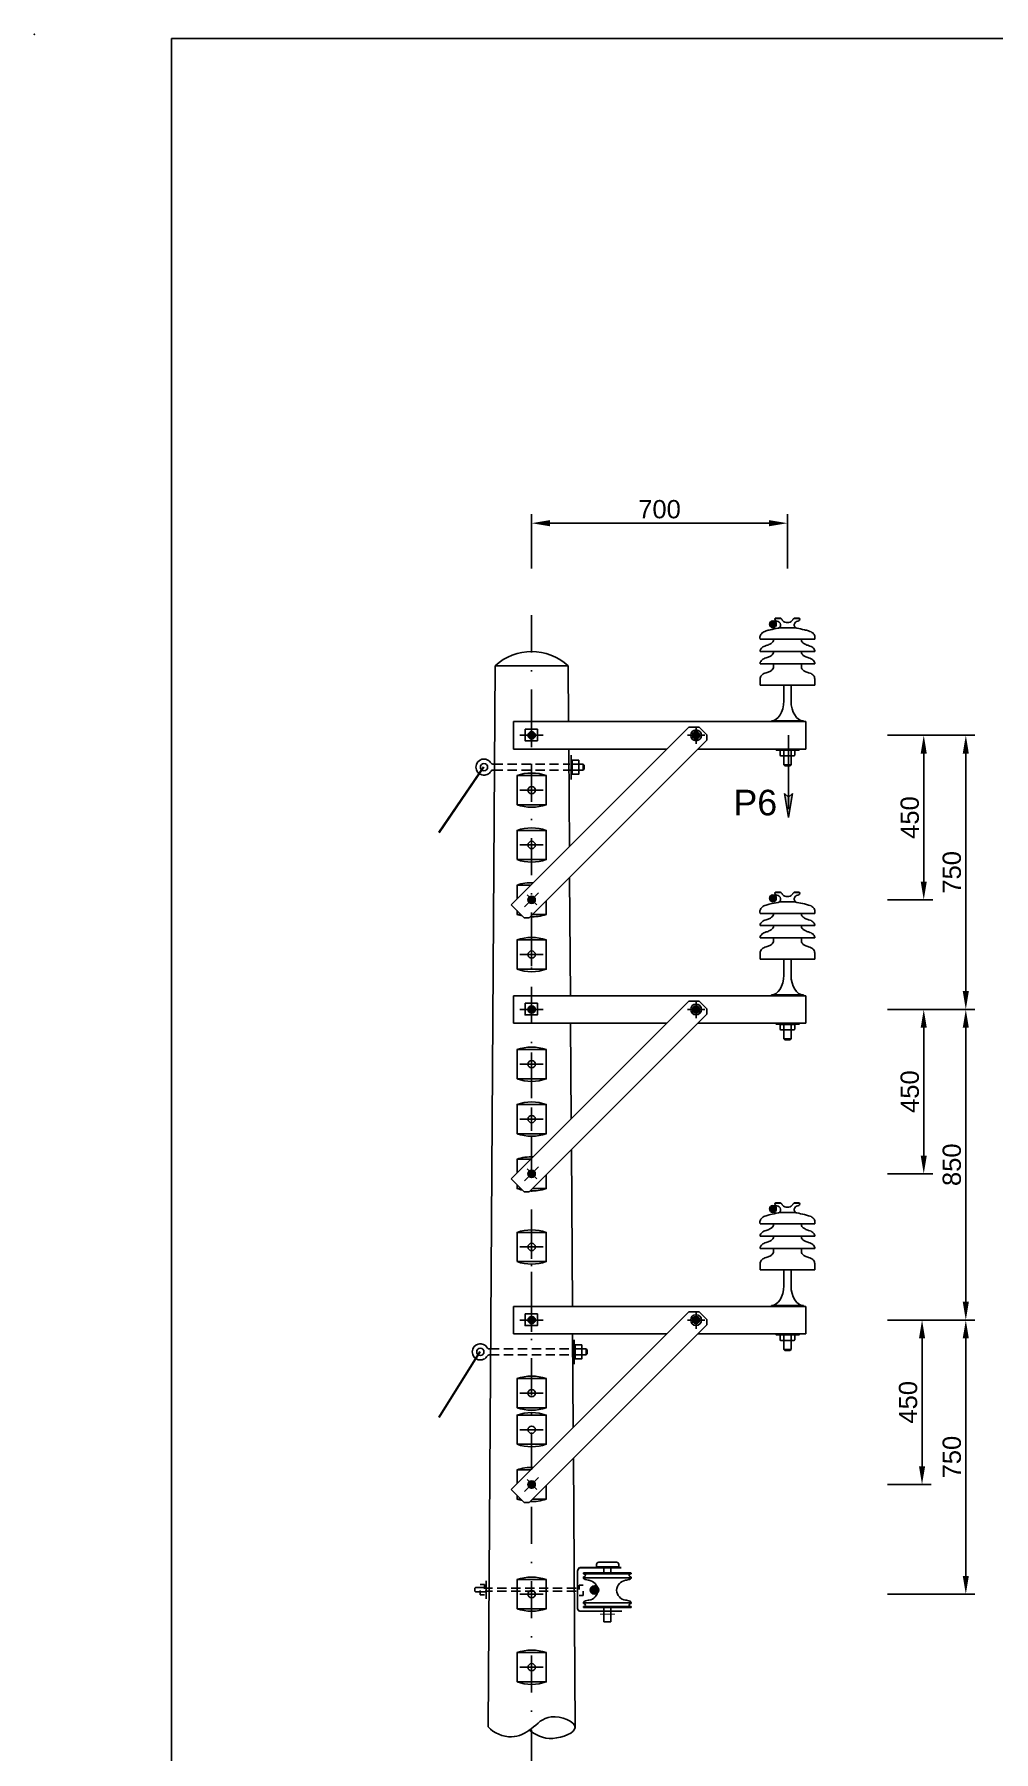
# Model space of a CAD drawing. Header units: millimetres. Extents: x 2635 to 48045, y -9970 to 7555.
# Drawn here: x 42636 to 45262, y 2758 to 7457 of the extents above; entities that cross this region are included whole.
import ezdxf

# ---------------------------------------------------------------- set-up
doc = ezdxf.new("R2010")
doc.units = ezdxf.units.MM
for name, pattern in [('ACAD_ISO03W100', [30, 12, -18]), ('DASHDOTX2', [50.8, 25.4, -12.7, 0, -12.7]), ('DASHED2', [9.525, 6.35, -3.175])]:
    doc.linetypes.add(name, pattern=pattern)
doc.styles.add('Standard1', font='VNARIAL_0.TTF')
doc.styles.add('Standard_1', font='VHELVEN_0.TTF')
doc.dimstyles.new('Da22', dxfattribs={"dimscale": 20, "dimtxt": 2.5, "dimasz": 2.5, "dimexe": 1.25, "dimexo": 0.625, "dimtad": 1, "dimtxsty": 'Standard1', "dimcen": 2.5, "dimclrd": 140, "dimclre": 140, "dimadec": 0, "dimazin": 0, "dimtfac": 1, "dimtmove": 0, "dimatfit": 3, "dimfxl": 1, "dimarcsym": 0})

# ---------------------------------------------------------------- blocks, each defined once
blk = doc.blocks.new('*D52')
at = {"color": 140, "lineweight": -2}
for p, q in [((44970.9, 4788.8), (45095.5, 4788.8)), ((45070.5, 4738.8), (45070.5, 4388.8)), ((44970.9, 4338.8), (45095.5, 4338.8))]:
    blk.add_line(p, q, dxfattribs=at)
at = {"color": 140}
for points in [[(45062.1, 4738.8), (45078.8, 4738.8), (45070.5, 4788.8)], [(45062.1, 4388.8), (45078.8, 4388.8), (45070.5, 4338.8)]]:
    blk.add_solid(points, dxfattribs=at)
at = {"layer": 'Defpoints', "color": 0}
for p in [(44958.4, 4788.8), (44958.4, 4338.8), (45070.5, 4338.8)]:
    blk.add_point(p, dxfattribs=at)
at = {"color": 0, "insert": (45032.4, 4563.8), "char_height": 50, "attachment_point": 5, "rotation": 90, "style": 'Standard1'}
blk.add_mtext('450', dxfattribs=at)
blk = doc.blocks.new('*D53')
at = {"color": 140, "lineweight": -2}
for p, q in [((44970.9, 5538.8), (45210.6, 5538.8)), ((45185.6, 5488.8), (45185.6, 4838.8)), ((44970.9, 4788.8), (45210.6, 4788.8))]:
    blk.add_line(p, q, dxfattribs=at)
at = {"color": 140}
for points in [[(45177.2, 5488.8), (45193.9, 5488.8), (45185.6, 5538.8)], [(45177.2, 4838.8), (45193.9, 4838.8), (45185.6, 4788.8)]]:
    blk.add_solid(points, dxfattribs=at)
at = {"layer": 'Defpoints', "color": 0}
for p in [(44958.4, 5538.8), (44958.4, 4788.8), (45185.6, 4788.8)]:
    blk.add_point(p, dxfattribs=at)
at = {"color": 0, "insert": (45147.5, 5163.8), "char_height": 50, "attachment_point": 5, "rotation": 90, "style": 'Standard1'}
blk.add_mtext('750', dxfattribs=at)
blk = doc.blocks.new('*D54')
at = {"color": 140, "lineweight": -2}
for p, q in [((44970.9, 5538.8), (45095.5, 5538.8)), ((45070.5, 5488.8), (45070.5, 5138.8)), ((44970.9, 5088.8), (45095.5, 5088.8))]:
    blk.add_line(p, q, dxfattribs=at)
at = {"color": 140}
for points in [[(45062.1, 5488.8), (45078.8, 5488.8), (45070.5, 5538.8)], [(45062.1, 5138.8), (45078.8, 5138.8), (45070.5, 5088.8)]]:
    blk.add_solid(points, dxfattribs=at)
at = {"layer": 'Defpoints', "color": 0}
for p in [(44958.4, 5538.8), (44958.4, 5088.8), (45070.5, 5088.8)]:
    blk.add_point(p, dxfattribs=at)
at = {"color": 0, "insert": (45032.4, 5313.8), "char_height": 50, "attachment_point": 5, "rotation": 90, "style": 'Standard1'}
blk.add_mtext('450', dxfattribs=at)
blk = doc.blocks.new('*D55')
at = {"color": 140, "lineweight": -2}
for p, q in [((44970.9, 3938.8), (45210.6, 3938.8)), ((45185.6, 3888.8), (45185.6, 3238.8)), ((44970.9, 3188.8), (45210.6, 3188.8))]:
    blk.add_line(p, q, dxfattribs=at)
at = {"color": 140}
for points in [[(45177.2, 3888.8), (45193.9, 3888.8), (45185.6, 3938.8)], [(45177.2, 3238.8), (45193.9, 3238.8), (45185.6, 3188.8)]]:
    blk.add_solid(points, dxfattribs=at)
at = {"layer": 'Defpoints', "color": 0}
for p in [(44958.4, 3938.8), (44958.4, 3188.8), (45185.6, 3188.8)]:
    blk.add_point(p, dxfattribs=at)
at = {"color": 0, "insert": (45147.5, 3563.8), "char_height": 50, "attachment_point": 5, "rotation": 90, "style": 'Standard1'}
blk.add_mtext('750', dxfattribs=at)
blk = doc.blocks.new('*D56')
at = {"color": 140, "lineweight": -2}
for p, q in [((44970.9, 3938.8), (45090.8, 3938.8)), ((45065.8, 3888.8), (45065.8, 3538.8)), ((44970.9, 3488.8), (45090.8, 3488.8))]:
    blk.add_line(p, q, dxfattribs=at)
at = {"color": 140}
for points in [[(45057.5, 3888.8), (45074.2, 3888.8), (45065.8, 3938.8)], [(45057.5, 3538.8), (45074.2, 3538.8), (45065.8, 3488.8)]]:
    blk.add_solid(points, dxfattribs=at)
at = {"layer": 'Defpoints', "color": 0}
for p in [(44958.4, 3938.8), (44958.4, 3488.8), (45065.8, 3488.8)]:
    blk.add_point(p, dxfattribs=at)
at = {"color": 0, "insert": (45027.8, 3713.8), "char_height": 50, "attachment_point": 5, "rotation": 90, "style": 'Standard1'}
blk.add_mtext('450', dxfattribs=at)
blk = doc.blocks.new('*D57')
at = {"color": 140, "lineweight": -2}
for p, q in [((44970.9, 4788.8), (45210.6, 4788.8)), ((45185.6, 4738.8), (45185.6, 3988.8)), ((44970.9, 3938.8), (45210.6, 3938.8))]:
    blk.add_line(p, q, dxfattribs=at)
at = {"color": 140}
for points in [[(45177.2, 4738.8), (45193.9, 4738.8), (45185.6, 4788.8)], [(45177.2, 3988.8), (45193.9, 3988.8), (45185.6, 3938.8)]]:
    blk.add_solid(points, dxfattribs=at)
at = {"layer": 'Defpoints', "color": 0}
for p in [(44958.4, 4788.8), (44958.4, 3938.8), (45185.6, 3938.8)]:
    blk.add_point(p, dxfattribs=at)
at = {"color": 0, "insert": (45147.5, 4363.8), "char_height": 50, "attachment_point": 5, "rotation": 90, "style": 'Standard1'}
blk.add_mtext('850', dxfattribs=at)

msp = doc.modelspace()

# ---------------------------------------------------------------- hatches: boundary and pattern name
h = msp.add_hatch(color=256)
edge = h.paths.add_edge_path()
edge.add_arc((44657.759, 5842.801), 9.272, 0, 360)
h = msp.add_hatch(color=140)
edge = h.paths.add_edge_path()
edge.add_arc((43997.351, 5538.768), 10, 0, 360)
h = msp.add_hatch(color=256)
edge = h.paths.add_edge_path()
edge.add_arc((44447.351, 5538.768), 10, 0, 360)
for color, points in [(256, [(44729.452, 5500.828), (44666.659, 5500.828), (44666.659, 5498.334), (44729.452, 5498.334)]), (256, [(44729.452, 4750.828), (44666.659, 4750.828), (44666.659, 4748.334), (44729.452, 4748.334)]), (256, [(44729.452, 3900.828), (44666.659, 3900.828), (44666.659, 3898.334), (44729.452, 3898.334)]), (140, [(44157.984, 3200.282, -1), (44180.814, 3200.282, -1)])]:
    msp.add_hatch(color=color).paths.add_polyline_path(points)
h = msp.add_hatch(color=2)
h.paths.add_polyline_path([(44689.618, 5379.788), (44700.413, 5369.699), (44711.207, 5379.788), (44700.413, 5314.246)])
edge = h.paths.add_edge_path()
edge.add_line((44700.413, 5538.768), (44700.413, 5337.103))
h = msp.add_hatch(color=140)
edge = h.paths.add_edge_path()
edge.add_arc((43997.351, 5088.768), 10, 0, 360)
h = msp.add_hatch(color=256)
edge = h.paths.add_edge_path()
edge.add_arc((44657.759, 5092.801), 9.272, 0, 360)
h = msp.add_hatch(color=140)
edge = h.paths.add_edge_path()
edge.add_arc((43997.351, 4788.768), 10, 0, 360)
h = msp.add_hatch(color=256)
edge = h.paths.add_edge_path()
edge.add_arc((44447.351, 4788.768), 10, 0, 360)
h = msp.add_hatch(color=140)
edge = h.paths.add_edge_path()
edge.add_arc((43997.351, 4338.768), 10, 0, 360)
h = msp.add_hatch(color=256)
edge = h.paths.add_edge_path()
edge.add_arc((44657.759, 4242.801), 9.272, 0, 360)
h = msp.add_hatch(color=140)
edge = h.paths.add_edge_path()
edge.add_arc((43997.351, 3938.768), 10, 0, 360)
h = msp.add_hatch(color=256)
edge = h.paths.add_edge_path()
edge.add_arc((44447.351, 3938.768), 10, 0, 360)
h = msp.add_hatch(color=140)
edge = h.paths.add_edge_path()
edge.add_arc((43997.351, 3488.768), 10, 0, 360)

# ---------------------------------------------------------------- linework, layer by layer
at = {"color": 2}
for p, q in [((43011.374, 7445.9), (47761.374, 7445.9)), ((43011.374, 445.9), (43011.374, 7445.9)), ((44700.413, 5538.768), (44700.413, 5337.103)), ((44105.367, 5484.881), (44105.367, 5418.214)), ((44113.577, 3884.881), (44113.577, 3818.214))]:
    msp.add_line(p, q, dxfattribs=at)
at = {"color": 140}
for p, q in [((43997.351, 5995.311), (43997.351, 6144.234)), ((44047.351, 6119.234), (44647.351, 6119.234)), ((44697.351, 5995.311), (44697.351, 6144.234)), ((43997.351, 5570.768), (43997.351, 5506.768)), ((43997.351, 5570.768), (43997.351, 5506.768)), ((43997.351, 5515.188), (43997.351, 5562.348)), ((44447.351, 5515.188), (44447.351, 5562.348)), ((43965.351, 5538.768), (44029.351, 5538.768)), ((43965.351, 5538.768), (44029.351, 5538.768)), ((44020.931, 5538.768), (43973.771, 5538.768)), ((44470.931, 5538.768), (44423.771, 5538.768)), ((44108.647, 5459.722), (44138.454, 5459.722)), ((44138.454, 5459.722), (44141.454, 5456.722)), ((44138.454, 5459.722), (44138.454, 5443.722)), ((44141.454, 5456.722), (44141.454, 5446.722)), ((44687.351, 5491.39), (44687.351, 5484.858)), ((44687.351, 5458.364), (44690.351, 5455.364)), ((44687.351, 5458.364), (44707.351, 5458.364)), ((44689.351, 5482.858), (44705.351, 5482.858)), ((44707.351, 5458.364), (44704.351, 5455.364)), ((44707.351, 5491.39), (44707.351, 5484.858)), ((43997.351, 5420.768), (43997.351, 5356.768)), ((44108.647, 5443.722), (44138.454, 5443.722)), ((44138.454, 5443.722), (44141.454, 5446.722)), ((43965.351, 5388.768), (44029.351, 5388.768)), ((43965.351, 5238.768), (44029.351, 5238.768)), ((44016.558, 5107.971), (43978.145, 5069.565)), ((43984.722, 5102.482), (44012.024, 5075.175)), ((43965.351, 4938.768), (44029.351, 4938.768)), ((43997.351, 4970.768), (43997.351, 4906.768)), ((43997.351, 4820.768), (43997.351, 4756.768)), ((43997.351, 4820.768), (43997.351, 4756.768)), ((43997.351, 4765.188), (43997.351, 4812.348)), ((44447.351, 4765.188), (44447.351, 4812.348)), ((43965.351, 4788.768), (44029.351, 4788.768)), ((43965.351, 4788.768), (44029.351, 4788.768)), ((44020.931, 4788.768), (43973.771, 4788.768)), ((44470.931, 4788.768), (44423.771, 4788.768)), ((44687.351, 4741.39), (44687.351, 4734.858)), ((44687.351, 4708.364), (44690.351, 4705.364)), ((44687.351, 4708.364), (44707.351, 4708.364)), ((44689.351, 4732.858), (44705.351, 4732.858)), ((44707.351, 4708.364), (44704.351, 4705.364)), ((44707.351, 4741.39), (44707.351, 4734.858)), ((43997.351, 4670.768), (43997.351, 4606.768)), ((43965.351, 4638.768), (44029.351, 4638.768)), ((43997.351, 4520.768), (43997.351, 4456.768)), ((43965.351, 4488.768), (44029.351, 4488.768)), ((44016.558, 4357.971), (43978.145, 4319.565)), ((43984.722, 4352.482), (44012.024, 4325.175)), ((43965.351, 4138.768), (44029.351, 4138.768)), ((43997.351, 4170.768), (43997.351, 4106.768)), ((43997.351, 3970.768), (43997.351, 3906.768)), ((43997.351, 3915.188), (43997.351, 3962.348)), ((44447.351, 3915.188), (44447.351, 3962.348)), ((43965.351, 3938.768), (44029.351, 3938.768)), ((44020.931, 3938.768), (43973.771, 3938.768)), ((44470.931, 3938.768), (44423.771, 3938.768)), ((44116.858, 3859.722), (44146.665, 3859.722)), ((44146.665, 3859.722), (44146.665, 3843.722)), ((44146.665, 3859.722), (44149.665, 3856.722)), ((44149.665, 3856.722), (44149.665, 3846.722)), ((44687.351, 3891.39), (44687.351, 3884.858)), ((44687.351, 3858.364), (44707.351, 3858.364)), ((44687.351, 3858.364), (44690.351, 3855.364)), ((44689.351, 3882.858), (44705.351, 3882.858)), ((44707.351, 3858.364), (44704.351, 3855.364)), ((44707.351, 3891.39), (44707.351, 3884.858)), ((44116.858, 3843.722), (44146.665, 3843.722)), ((44146.665, 3843.722), (44149.665, 3846.722)), ((43965.351, 3738.768), (44029.351, 3738.768)), ((43965.351, 3638.768), (44029.351, 3638.768)), ((44016.558, 3507.971), (43978.145, 3469.565)), ((43984.722, 3502.482), (44012.024, 3475.175)), ((44140.422, 3246.782), (44201.738, 3246.782)), ((44140.827, 3244.048), (44204.327, 3244.048)), ((44268.231, 3246.782), (44201.738, 3246.782)), ((44267.826, 3244.048), (44204.327, 3244.048)), ((43844.215, 3206.911), (43842.215, 3204.911)), ((43842.215, 3197.109), (43842.215, 3204.911)), ((43844.215, 3195.109), (43842.215, 3197.109)), ((43844.215, 3206.911), (43870.186, 3206.911)), ((43997.351, 3220.768), (43997.351, 3156.768)), ((44138.987, 3233.89), (44193.32, 3233.89)), ((44269.666, 3233.89), (44193.32, 3233.89)), ((43844.215, 3195.109), (43870.807, 3195.109)), ((43965.351, 3188.768), (44029.351, 3188.768)), ((44138.987, 3165.206), (44193.32, 3165.206)), ((44140.422, 3152.315), (44201.738, 3152.315)), ((44140.827, 3155.049), (44204.327, 3155.049)), ((44269.666, 3165.206), (44193.32, 3165.206)), ((44194.904, 3152.315), (44194.904, 3112.888)), ((44268.231, 3152.315), (44201.738, 3152.315)), ((44267.826, 3155.049), (44204.327, 3155.049)), ((44213.75, 3152.315), (44213.75, 3112.888)), ((44194.904, 3112.888), (44213.75, 3112.888)), ((43997.351, 3020.768), (43997.351, 2956.768)), ((43965.351, 2988.768), (44029.351, 2988.768))]:
    msp.add_line(p, q, dxfattribs=at)
at = {"color": 140, "linetype": 'DASHDOTX2', "ltscale": 4}
msp.add_line((43997.351, 5867.322), (43997.351, 2605.166), dxfattribs=at)
for p, q in [((44663.92, 5858.816), (44679.565, 5858.816)), ((44715.137, 5858.816), (44730.782, 5858.816)), ((43897.351, 5728.768), (43878.174, 2825.764)), ((43897.351, 5728.768), (44097.351, 5728.768)), ((44097.351, 5728.768), (44098.359, 5576.268)), ((43941.322, 5075.172), (44427.483, 5561.242)), ((43947.351, 5576.268), (44747.351, 5576.268)), ((44427.483, 5561.242), (44455.768, 5561.239)), ((44455.768, 5561.239), (44476.979, 5540.024)), ((44653.475, 5578.515), (44653.475, 5576.268)), ((44741.228, 5578.515), (44741.228, 5576.268)), ((43947.351, 5501.268), (44367.498, 5501.268)), ((44476.978, 5525.882), (43990.817, 5039.812)), ((44098.854, 5501.268), (44100.617, 5234.437)), ((44452.359, 5501.268), (44747.351, 5501.268)), ((44476.979, 5540.024), (44476.978, 5525.882)), ((43865.307, 5452.849), (43742.976, 5273.502)), ((43866.959, 5451.722), (43744.431, 5272.085)), ((44101.174, 5150.149), (44103.313, 4826.268)), ((43976.675, 5039.814), (43941.322, 5075.172)), ((44663.92, 5108.816), (44679.565, 5108.816)), ((44715.137, 5108.816), (44730.782, 5108.816)), ((43990.817, 5039.812), (43976.675, 5039.814)), ((43941.322, 4325.172), (44427.483, 4811.242)), ((43947.351, 4826.268), (44747.351, 4826.268)), ((44427.483, 4811.242), (44455.768, 4811.239)), ((44455.768, 4811.239), (44476.979, 4790.024)), ((44653.475, 4828.515), (44653.475, 4826.268)), ((44741.228, 4828.515), (44741.228, 4826.268)), ((43947.351, 4751.268), (44367.498, 4751.268)), ((44476.978, 4775.882), (43990.817, 4289.812)), ((44103.809, 4751.268), (44105.539, 4489.358)), ((44452.359, 4751.268), (44747.351, 4751.268)), ((44476.979, 4790.024), (44476.978, 4775.882)), ((44106.096, 4405.07), (44108.928, 3976.268)), ((43976.675, 4289.814), (43941.322, 4325.172)), ((43990.817, 4289.812), (43976.675, 4289.814)), ((44663.92, 4258.816), (44679.565, 4258.816)), ((44715.137, 4258.816), (44730.782, 4258.816)), ((43997.351, 4070.768), (43997.351, 4006.768)), ((43941.322, 3475.172), (44427.483, 3961.242)), ((43947.351, 3976.268), (44747.351, 3976.268)), ((44427.483, 3961.242), (44455.768, 3961.239)), ((44455.768, 3961.239), (44476.979, 3940.024)), ((44653.475, 3978.515), (44653.475, 3976.268)), ((44741.228, 3978.515), (44741.228, 3976.268)), ((43947.351, 3901.268), (44367.498, 3901.268)), ((44476.978, 3925.882), (43990.817, 3439.812)), ((44109.424, 3901.268), (44111.117, 3644.935)), ((44452.359, 3901.268), (44747.351, 3901.268)), ((44476.979, 3940.024), (44476.978, 3925.882)), ((43855.272, 3852.849), (43742.976, 3673.502)), ((43856.924, 3851.722), (43744.431, 3672.085)), ((44111.674, 3560.647), (44116.538, 2824.383)), ((43976.675, 3439.814), (43941.322, 3475.172)), ((43990.817, 3439.812), (43976.675, 3439.814)), ((44194.904, 3261.397), (44194.904, 3246.782)), ((44213.75, 3261.397), (44213.75, 3246.782))]:
    msp.add_line(p, q)
at = {"linetype": 'ByBlock'}
for p, q in [((44687.351, 5676.268), (44687.351, 5632.792)), ((44707.351, 5676.268), (44707.351, 5632.792)), ((44687.351, 4926.268), (44687.351, 4882.792)), ((44707.351, 4926.268), (44707.351, 4882.792)), ((44687.351, 4076.268), (44687.351, 4032.792)), ((44707.351, 4076.268), (44707.351, 4032.792))]:
    msp.add_line(p, q, dxfattribs=at)
at = {"linetype": 'Continuous'}
for p, q in [((43947.351, 5576.268), (43947.351, 5501.268)), ((44747.351, 5576.268), (44747.351, 5501.268)), ((43947.351, 4826.268), (43947.351, 4751.268)), ((44747.351, 4826.268), (44747.351, 4751.268)), ((43947.351, 3976.268), (43947.351, 3901.268)), ((44747.351, 3976.268), (44747.351, 3901.268))]:
    msp.add_line(p, q, dxfattribs=at)
at = {"color": 7}
for p, q in [((43890.758, 5459.722), (43893.433, 5459.722)), ((43890.758, 5443.722), (43893.326, 5443.722)), ((44700.413, 5314.246), (44689.618, 5379.788)), ((44689.618, 5379.788), (44700.413, 5369.699)), ((44700.413, 5314.246), (44711.207, 5379.788)), ((44711.207, 5379.788), (44700.413, 5369.699)), ((43880.723, 3859.722), (43883.397, 3859.722)), ((43880.723, 3843.722), (43883.291, 3843.722))]:
    msp.add_line(p, q, dxfattribs=at)
at = {"color": 140, "linetype": 'DASHED2', "ltscale": 4}
for p, q in [((43893.433, 5459.722), (44102.316, 5459.722)), ((43893.433, 5443.722), (44102.422, 5443.722)), ((43883.397, 3859.722), (44110.526, 3859.722)), ((43883.397, 3843.722), (44110.633, 3843.722)), ((44119.22, 3205.047), (43870.389, 3205.047)), ((44119.12, 3196.972), (43870.389, 3196.972))]:
    msp.add_line(p, q, dxfattribs=at)
at = {"color": 140, "linetype": 'DASHDOTX2'}
for p, q in [((44690.351, 5455.364), (44704.351, 5455.364)), ((44690.351, 4705.364), (44704.351, 4705.364)), ((44690.351, 3855.364), (44704.351, 3855.364))]:
    msp.add_line(p, q, dxfattribs=at)
at = {"color": 140, "linetype": 'ACAD_ISO03W100'}
for p, q in [((43864.646, 3206.911), (43854.079, 3206.911)), ((43865.889, 3195.109), (43853.458, 3195.109))]:
    msp.add_line(p, q, dxfattribs=at)
for points in [[(44622.351, 5801.688), (44622.151, 5806.144, -0.14887462), (44624.31, 5814.612, -0.06685663), (44628.156, 5818.882, -0.06371024), (44632.75, 5821.872, -0.04467711), (44639.266, 5824.327, -0.03200233), (44650.692, 5827.609, -0.01374007), (44671.759, 5831.756, 0.29109305), (44678.265, 5837.779, 0.13074651), (44678.479, 5840.661, -0.09328321), (44678.479, 5842.263, -0.75340288)], [(44678.479, 5842.263, 0.33742366), (44668.586, 5851.186, -0.21105738), (44663.92, 5853.729, -0.34013476), (44663.92, 5858.816, -0.24626391), (44665.758, 5859.664), (44668.698, 5859.664)], [(44668.698, 5859.664), (44676.995, 5859.664, -0.06583963), (44678.263, 5859.496, -0.08777273), (44679.305, 5859.008, -0.05827455), (44680.541, 5857.903, -0.01816456), (44681.745, 5856.439, -0.03774957), (44682.591, 5855.139, 0.04761088), (44684.334, 5852.902, 0.23109475), (44697.351, 5847.412, 0.23109475)], [(44697.395, 5832.946), (44677.613, 5832.946, 0.03315086), (44675.607, 5832.813, 0.01624071), (44674.207, 5832.58, 0.09165183), (44673.624, 5832.347, -0.0498847), (44673.235, 5832.153, -0.64695834)], [(44697.307, 5832.946), (44717.09, 5832.946, -0.03315086), (44719.095, 5832.813, -0.01624071), (44720.495, 5832.58, -0.09165183), (44721.078, 5832.347, 0.0498847), (44721.467, 5832.153, 0.64695834)], [(44726.005, 5859.664), (44717.708, 5859.664, 0.06583963), (44716.439, 5859.496, 0.08777273), (44715.398, 5859.008, 0.05827455), (44714.161, 5857.903, 0.01816456), (44712.957, 5856.439, 0.03774957), (44712.112, 5855.139, -0.04761088), (44710.369, 5852.902, -0.23109475), (44697.351, 5847.412, -0.23109475)], [(44772.351, 5801.688), (44772.552, 5806.144, 0.14887462), (44770.392, 5814.612, 0.06685663), (44766.546, 5818.882, 0.06371024), (44761.953, 5821.872, 0.04467711), (44755.436, 5824.327, 0.03200233), (44744.011, 5827.609, 0.01374007), (44722.943, 5831.756, -0.29109305), (44716.437, 5837.779, -0.13074651), (44716.224, 5840.661, 0.09328321), (44716.224, 5842.263, 0.75340288)], [(44716.224, 5842.263, -0.33742366), (44726.117, 5851.186, 0.21105738), (44730.782, 5853.729, 0.34013476), (44730.782, 5858.816, 0.24626391), (44728.944, 5859.664), (44726.005, 5859.664)], [(44622.351, 5768.159), (44622.536, 5769.792, -0.12238138), (44624.31, 5774.563, -0.06685663), (44628.156, 5778.833, -0.06371024), (44632.75, 5781.822, -0.04467711), (44639.266, 5784.278, 0.04436828), (44649.201, 5788.014, 0.07946042), (44655.504, 5792.392, 0.11834854), (44658.923, 5797.73, 0.13074651), (44659.137, 5800.612, -0.06250512), (44659.071, 5801.688, -0.06250512)], [(44772.351, 5768.159), (44772.167, 5769.792, 0.12238138), (44770.392, 5774.563, 0.06685663), (44766.546, 5778.833, 0.06371024), (44761.953, 5781.822, 0.04467711), (44755.436, 5784.278, -0.04436828), (44745.501, 5788.014, -0.07946042), (44739.198, 5792.392, -0.11834854), (44735.779, 5797.73, -0.13074651), (44735.566, 5800.612, 0.06250512), (44735.632, 5801.688, 0.06250512)], [(44622.351, 5734.629), (44622.536, 5736.263, -0.12238138), (44624.31, 5741.033, -0.06685663), (44628.156, 5745.304, -0.06371024), (44632.75, 5748.293, -0.04467711), (44639.266, 5750.748, 0.04436828), (44649.201, 5754.485, 0.07946042), (44655.504, 5758.862, 0.11834854), (44658.923, 5764.2, 0.13074651), (44659.137, 5767.083, -0.06250512), (44659.071, 5768.159, -0.06250512)], [(44622.351, 5676.268), (44622.536, 5690.74, -0.06401041), (44624.31, 5700.308, -0.06685663), (44628.156, 5704.578, -0.06371024), (44632.75, 5707.567, -0.04467711), (44639.266, 5710.023, 0.04436828), (44649.201, 5713.759, 0.07946042), (44655.504, 5718.137, 0.11834854), (44658.923, 5723.475, 0.03748724), (44659.137, 5733.553, -0.06250512), (44659.071, 5734.629, -0.06250512)], [(44772.351, 5734.629), (44772.167, 5736.263, 0.12238138), (44770.392, 5741.033, 0.06685663), (44766.546, 5745.304, 0.06371024), (44761.953, 5748.293, 0.04467711), (44755.436, 5750.748, -0.04436828), (44745.501, 5754.485, -0.07946042), (44739.198, 5758.862, -0.11834854), (44735.779, 5764.2, -0.13074651), (44735.566, 5767.083, 0.06250512), (44735.632, 5768.159, 0.06250512)], [(44772.351, 5676.268), (44772.167, 5690.74, 0.06401041), (44770.392, 5700.308, 0.06685663), (44766.546, 5704.578, 0.06371024), (44761.953, 5707.567, 0.04467711), (44755.436, 5710.023, -0.04436828), (44745.501, 5713.759, -0.07946042), (44739.198, 5718.137, -0.11834854), (44735.779, 5723.475, -0.03748724), (44735.566, 5733.553, 0.06250512), (44735.632, 5734.629, 0.06250512)], [(44622.351, 5051.688), (44622.151, 5056.144, -0.14887462), (44624.31, 5064.612, -0.06685663), (44628.156, 5068.882, -0.06371024), (44632.75, 5071.872, -0.04467711), (44639.266, 5074.327, -0.03200233), (44650.692, 5077.609, -0.01374007), (44671.759, 5081.756, 0.29109305), (44678.265, 5087.779, 0.13074651), (44678.479, 5090.661, -0.09328321), (44678.479, 5092.263, -0.75340288)], [(44678.479, 5092.263, 0.33742366), (44668.586, 5101.186, -0.21105738), (44663.92, 5103.729, -0.34013476), (44663.92, 5108.816, -0.24626391), (44665.758, 5109.664), (44668.698, 5109.664)], [(44668.698, 5109.664), (44676.995, 5109.664, -0.06583963), (44678.263, 5109.496, -0.08777273), (44679.305, 5109.008, -0.05827455), (44680.541, 5107.903, -0.01816456), (44681.745, 5106.439, -0.03774957), (44682.591, 5105.139, 0.04761088), (44684.334, 5102.902, 0.23109475), (44697.351, 5097.412, 0.23109475)], [(44697.395, 5082.946), (44677.613, 5082.946, 0.03315086), (44675.607, 5082.813, 0.01624071), (44674.207, 5082.58, 0.09165183), (44673.624, 5082.347, -0.0498847), (44673.235, 5082.153, -0.64695834)], [(44697.307, 5082.946), (44717.09, 5082.946, -0.03315086), (44719.095, 5082.813, -0.01624071), (44720.495, 5082.58, -0.09165183), (44721.078, 5082.347, 0.0498847), (44721.467, 5082.153, 0.64695834)], [(44726.005, 5109.664), (44717.708, 5109.664, 0.06583963), (44716.439, 5109.496, 0.08777273), (44715.398, 5109.008, 0.05827455), (44714.161, 5107.903, 0.01816456), (44712.957, 5106.439, 0.03774957), (44712.112, 5105.139, -0.04761088), (44710.369, 5102.902, -0.23109475), (44697.351, 5097.412, -0.23109475)], [(44772.351, 5051.688), (44772.552, 5056.144, 0.14887462), (44770.392, 5064.612, 0.06685663), (44766.546, 5068.882, 0.06371024), (44761.953, 5071.872, 0.04467711), (44755.436, 5074.327, 0.03200233), (44744.011, 5077.609, 0.01374007), (44722.943, 5081.756, -0.29109305), (44716.437, 5087.779, -0.13074651), (44716.224, 5090.661, 0.09328321), (44716.224, 5092.263, 0.75340288)], [(44716.224, 5092.263, -0.33742366), (44726.117, 5101.186, 0.21105738), (44730.782, 5103.729, 0.34013476), (44730.782, 5108.816, 0.24626391), (44728.944, 5109.664), (44726.005, 5109.664)], [(44622.351, 5018.159), (44622.536, 5019.792, -0.12238138), (44624.31, 5024.563, -0.06685663), (44628.156, 5028.833, -0.06371024), (44632.75, 5031.822, -0.04467711), (44639.266, 5034.278, 0.04436828), (44649.201, 5038.014, 0.07946042), (44655.504, 5042.392, 0.11834854), (44658.923, 5047.73, 0.13074651), (44659.137, 5050.612, -0.06250512), (44659.071, 5051.688, -0.06250512)], [(44772.351, 5018.159), (44772.167, 5019.792, 0.12238138), (44770.392, 5024.563, 0.06685663), (44766.546, 5028.833, 0.06371024), (44761.953, 5031.822, 0.04467711), (44755.436, 5034.278, -0.04436828), (44745.501, 5038.014, -0.07946042), (44739.198, 5042.392, -0.11834854), (44735.779, 5047.73, -0.13074651), (44735.566, 5050.612, 0.06250512), (44735.632, 5051.688, 0.06250512)], [(44622.351, 4984.629), (44622.536, 4986.263, -0.12238138), (44624.31, 4991.033, -0.06685663), (44628.156, 4995.304, -0.06371024), (44632.75, 4998.293, -0.04467711), (44639.266, 5000.748, 0.04436828), (44649.201, 5004.485, 0.07946042), (44655.504, 5008.862, 0.11834854), (44658.923, 5014.2, 0.13074651), (44659.137, 5017.083, -0.06250512), (44659.071, 5018.159, -0.06250512)], [(44622.351, 4926.268), (44622.536, 4940.74, -0.06401041), (44624.31, 4950.308, -0.06685663), (44628.156, 4954.578, -0.06371024), (44632.75, 4957.567, -0.04467711), (44639.266, 4960.023, 0.04436828), (44649.201, 4963.759, 0.07946042), (44655.504, 4968.137, 0.11834854), (44658.923, 4973.475, 0.03748724), (44659.137, 4983.553, -0.06250512), (44659.071, 4984.629, -0.06250512)], [(44772.351, 4984.629), (44772.167, 4986.263, 0.12238138), (44770.392, 4991.033, 0.06685663), (44766.546, 4995.304, 0.06371024), (44761.953, 4998.293, 0.04467711), (44755.436, 5000.748, -0.04436828), (44745.501, 5004.485, -0.07946042), (44739.198, 5008.862, -0.11834854), (44735.779, 5014.2, -0.13074651), (44735.566, 5017.083, 0.06250512), (44735.632, 5018.159, 0.06250512)], [(44772.351, 4926.268), (44772.167, 4940.74, 0.06401041), (44770.392, 4950.308, 0.06685663), (44766.546, 4954.578, 0.06371024), (44761.953, 4957.567, 0.04467711), (44755.436, 4960.023, -0.04436828), (44745.501, 4963.759, -0.07946042), (44739.198, 4968.137, -0.11834854), (44735.779, 4973.475, -0.03748724), (44735.566, 4983.553, 0.06250512), (44735.632, 4984.629, 0.06250512)], [(44622.351, 4201.688), (44622.151, 4206.144, -0.14887462), (44624.31, 4214.612, -0.06685663), (44628.156, 4218.882, -0.06371024), (44632.75, 4221.872, -0.04467711), (44639.266, 4224.327, -0.03200233), (44650.692, 4227.609, -0.01374007), (44671.759, 4231.756, 0.29109305), (44678.265, 4237.779, 0.13074651), (44678.479, 4240.661, -0.09328321), (44678.479, 4242.263, -0.75340288)], [(44678.479, 4242.263, 0.33742366), (44668.586, 4251.186, -0.21105738), (44663.92, 4253.729, -0.34013476), (44663.92, 4258.816, -0.24626391), (44665.758, 4259.664), (44668.698, 4259.664)], [(44668.698, 4259.664), (44676.995, 4259.664, -0.06583963), (44678.263, 4259.496, -0.08777273), (44679.305, 4259.008, -0.05827455), (44680.541, 4257.903, -0.01816456), (44681.745, 4256.439, -0.03774957), (44682.591, 4255.139, 0.04761088), (44684.334, 4252.902, 0.23109475), (44697.351, 4247.412, 0.23109475)], [(44697.395, 4232.946), (44677.613, 4232.946, 0.03315086), (44675.607, 4232.813, 0.01624071), (44674.207, 4232.58, 0.09165183), (44673.624, 4232.347, -0.0498847), (44673.235, 4232.153, -0.64695834)], [(44697.307, 4232.946), (44717.09, 4232.946, -0.03315086), (44719.095, 4232.813, -0.01624071), (44720.495, 4232.58, -0.09165183), (44721.078, 4232.347, 0.0498847), (44721.467, 4232.153, 0.64695834)], [(44726.005, 4259.664), (44717.708, 4259.664, 0.06583963), (44716.439, 4259.496, 0.08777273), (44715.398, 4259.008, 0.05827455), (44714.161, 4257.903, 0.01816456), (44712.957, 4256.439, 0.03774957), (44712.112, 4255.139, -0.04761088), (44710.369, 4252.902, -0.23109475), (44697.351, 4247.412, -0.23109475)], [(44772.351, 4201.688), (44772.552, 4206.144, 0.14887462), (44770.392, 4214.612, 0.06685663), (44766.546, 4218.882, 0.06371024), (44761.953, 4221.872, 0.04467711), (44755.436, 4224.327, 0.03200233), (44744.011, 4227.609, 0.01374007), (44722.943, 4231.756, -0.29109305), (44716.437, 4237.779, -0.13074651), (44716.224, 4240.661, 0.09328321), (44716.224, 4242.263, 0.75340288)], [(44716.224, 4242.263, -0.33742366), (44726.117, 4251.186, 0.21105738), (44730.782, 4253.729, 0.34013476), (44730.782, 4258.816, 0.24626391), (44728.944, 4259.664), (44726.005, 4259.664)], [(44622.351, 4168.159), (44622.536, 4169.792, -0.12238138), (44624.31, 4174.563, -0.06685663), (44628.156, 4178.833, -0.06371024), (44632.75, 4181.822, -0.04467711), (44639.266, 4184.278, 0.04436828), (44649.201, 4188.014, 0.07946042), (44655.504, 4192.392, 0.11834854), (44658.923, 4197.73, 0.13074651), (44659.137, 4200.612, -0.06250512), (44659.071, 4201.688, -0.06250512)], [(44772.351, 4168.159), (44772.167, 4169.792, 0.12238138), (44770.392, 4174.563, 0.06685663), (44766.546, 4178.833, 0.06371024), (44761.953, 4181.822, 0.04467711), (44755.436, 4184.278, -0.04436828), (44745.501, 4188.014, -0.07946042), (44739.198, 4192.392, -0.11834854), (44735.779, 4197.73, -0.13074651), (44735.566, 4200.612, 0.06250512), (44735.632, 4201.688, 0.06250512)], [(44622.351, 4134.629), (44622.536, 4136.263, -0.12238138), (44624.31, 4141.033, -0.06685663), (44628.156, 4145.304, -0.06371024), (44632.75, 4148.293, -0.04467711), (44639.266, 4150.748, 0.04436828), (44649.201, 4154.485, 0.07946042), (44655.504, 4158.862, 0.11834854), (44658.923, 4164.2, 0.13074651), (44659.137, 4167.083, -0.06250512), (44659.071, 4168.159, -0.06250512)], [(44772.351, 4134.629), (44772.167, 4136.263, 0.12238138), (44770.392, 4141.033, 0.06685663), (44766.546, 4145.304, 0.06371024), (44761.953, 4148.293, 0.04467711), (44755.436, 4150.748, -0.04436828), (44745.501, 4154.485, -0.07946042), (44739.198, 4158.862, -0.11834854), (44735.779, 4164.2, -0.13074651), (44735.566, 4167.083, 0.06250512), (44735.632, 4168.159, 0.06250512)], [(44622.351, 4076.268), (44622.536, 4090.74, -0.06401041), (44624.31, 4100.308, -0.06685663), (44628.156, 4104.578, -0.06371024), (44632.75, 4107.567, -0.04467711), (44639.266, 4110.023, 0.04436828), (44649.201, 4113.759, 0.07946042), (44655.504, 4118.137, 0.11834854), (44658.923, 4123.475, 0.03748724), (44659.137, 4133.553, -0.06250512), (44659.071, 4134.629, -0.06250512)], [(44772.351, 4076.268), (44772.167, 4090.74, 0.06401041), (44770.392, 4100.308, 0.06685663), (44766.546, 4104.578, 0.06371024), (44761.953, 4107.567, 0.04467711), (44755.436, 4110.023, -0.04436828), (44745.501, 4113.759, -0.07946042), (44739.198, 4118.137, -0.11834854), (44735.779, 4123.475, -0.03748724), (44735.566, 4133.553, 0.06250512), (44735.632, 4134.629, 0.06250512)]]:
    msp.add_lwpolyline(points, format="xyb")
for points in [[(44772.351, 5801.688), (44622.351, 5801.688)], [(44772.351, 5768.159), (44622.351, 5768.159)], [(44772.351, 5734.629), (44622.351, 5734.629)], [(44772.351, 5676.268), (44622.351, 5676.268)], [(44741.228, 5578.515), (44653.475, 5578.515)], [(44741.228, 5576.268), (44653.475, 5576.268)], [(44772.351, 5051.688), (44622.351, 5051.688)], [(44772.351, 5018.159), (44622.351, 5018.159)], [(44772.351, 4984.629), (44622.351, 4984.629)], [(44772.351, 4926.268), (44622.351, 4926.268)], [(44741.228, 4828.515), (44653.475, 4828.515)], [(44741.228, 4826.268), (44653.475, 4826.268)], [(44772.351, 4201.688), (44622.351, 4201.688)], [(44772.351, 4168.159), (44622.351, 4168.159)], [(44772.351, 4134.629), (44622.351, 4134.629)], [(44772.351, 4076.268), (44622.351, 4076.268)], [(44741.228, 3978.515), (44653.475, 3978.515)], [(44741.228, 3976.268), (44653.475, 3976.268)]]:
    msp.add_lwpolyline(points)
at = {"color": 140}
for points in [[(43979.305, 5555.521), (44013.08, 5555.521), (44013.08, 5523.773), (43979.305, 5523.773)], [(44126.144, 5471.22), (44108.647, 5471.22), (44108.647, 5432.422), (44126.144, 5432.422)], [(43957.351, 5348.768), (44037.351, 5348.768), (44037.351, 5428.768), (43957.351, 5428.768)], [(43957.351, 5198.768), (44037.351, 5198.768), (44037.351, 5278.768), (43957.351, 5278.768)], [(43957.351, 4898.768), (44037.351, 4898.768), (44037.351, 4978.768), (43957.351, 4978.768)], [(43979.305, 4805.521), (44013.08, 4805.521), (44013.08, 4773.773), (43979.305, 4773.773)], [(43957.351, 4598.768), (44037.351, 4598.768), (44037.351, 4678.768), (43957.351, 4678.768)], [(43957.351, 4448.768), (44037.351, 4448.768), (44037.351, 4528.768), (43957.351, 4528.768)], [(43957.351, 4098.768), (44037.351, 4098.768), (44037.351, 4178.768), (43957.351, 4178.768)], [(43979.305, 3955.521), (44013.08, 3955.521), (44013.08, 3923.773), (43979.305, 3923.773)], [(44134.355, 3871.22), (44116.858, 3871.22), (44116.858, 3832.422), (44134.355, 3832.422)], [(43957.351, 3698.768), (44037.351, 3698.768), (44037.351, 3778.768), (43957.351, 3778.768)], [(43957.351, 3598.768), (44037.351, 3598.768), (44037.351, 3678.768), (43957.351, 3678.768)], [(43957.351, 3148.768), (44037.351, 3148.768), (44037.351, 3228.768), (43957.351, 3228.768)], [(43957.351, 2948.768), (44037.351, 2948.768), (44037.351, 3028.768), (43957.351, 3028.768)]]:
    msp.add_lwpolyline(points, close=True, dxfattribs=at)
for points in [[(44666.659, 5500.828), (44729.452, 5500.828), (44729.452, 5498.334), (44666.659, 5498.334)], [(44666.659, 4750.828), (44729.452, 4750.828), (44729.452, 4748.334), (44666.659, 4748.334)], [(44666.659, 3900.828), (44729.452, 3900.828), (44729.452, 3898.334), (44666.659, 3898.334)]]:
    msp.add_lwpolyline(points, close=True)
for points in [[(44687.351, 5497.921), (44687.351, 5484.858, -0.41421356), (44685.351, 5482.858), (44679.351, 5482.858, -0.41421356), (44677.351, 5484.858), (44677.351, 5495.921, -0.41421356), (44679.351, 5497.921), (44715.351, 5497.921, -0.41421356), (44717.351, 5495.921), (44717.351, 5484.858, -0.41421356), (44715.351, 5482.858), (44709.351, 5482.858, -0.41421356), (44707.351, 5484.858), (44707.351, 5497.921)], [(44687.351, 4747.921), (44687.351, 4734.858, -0.41421356), (44685.351, 4732.858), (44679.351, 4732.858, -0.41421356), (44677.351, 4734.858), (44677.351, 4745.921, -0.41421356), (44679.351, 4747.921), (44715.351, 4747.921, -0.41421356), (44717.351, 4745.921), (44717.351, 4734.858, -0.41421356), (44715.351, 4732.858), (44709.351, 4732.858, -0.41421356), (44707.351, 4734.858), (44707.351, 4747.921)], [(44687.351, 3897.921), (44687.351, 3884.858, -0.41421356), (44685.351, 3882.858), (44679.351, 3882.858, -0.41421356), (44677.351, 3884.858), (44677.351, 3895.921, -0.41421356), (44679.351, 3897.921), (44715.351, 3897.921, -0.41421356), (44717.351, 3895.921), (44717.351, 3884.858, -0.41421356), (44715.351, 3882.858), (44709.351, 3882.858, -0.41421356), (44707.351, 3884.858), (44707.351, 3897.921)], [(44140.422, 3246.782), (44139.992, 3246.782, 0.09683689), (44139.453, 3246.676, 0.07464084), (44139.204, 3246.529, 0.08229599), (44139.094, 3246.404, 0.08592884), (44139.023, 3246.229, 0.0153493), (44138.984, 3246.02, 0.07711865), (44138.984, 3245.856, -2.46031654)], [(44140.422, 3244.038), (44139.992, 3244.038, -0.09683689), (44139.453, 3244.143, -0.07464084), (44139.204, 3244.291, -0.08229599), (44139.094, 3244.415, -0.08592884), (44139.023, 3244.59, -0.0153493), (44138.984, 3244.799, -0.01202819), (44138.984, 3245.856, 2.46031654)], [(44268.231, 3246.782), (44268.662, 3246.782, -0.09683689), (44269.201, 3246.676, -0.07464084), (44269.449, 3246.529, -0.08229599), (44269.559, 3246.404, -0.08592884), (44269.63, 3246.229, -0.0153493), (44269.669, 3246.02, -0.07711865), (44269.669, 3245.856, 2.46031654)], [(44268.231, 3244.038), (44268.662, 3244.038, 0.09683689), (44269.201, 3244.143, 0.07464084), (44269.449, 3244.291, 0.08229599), (44269.559, 3244.415, 0.08592884), (44269.63, 3244.59, 0.0153493), (44269.669, 3244.799, 0.01202819), (44269.669, 3245.856, -2.46031654)], [(44154.031, 3226.749), (44151.897, 3227.189), (44145.144, 3228.51, -0.09983987), (44140.887, 3230.27, -0.13496393), (44139.501, 3231.879, -0.1191654), (44138.981, 3234.366, 1.22829566)], [(44138.981, 3234.366), (44138.981, 3234.706, -0.17934795), (44139.254, 3235.443, -0.05505903), (44139.654, 3235.816, -0.09947576), (44140.423, 3236.181, 0.00639688), (44141.007, 3236.334, 0.41185403)], [(44254.623, 3226.749), (44256.757, 3227.189), (44263.509, 3228.51, 0.09983987), (44267.766, 3230.27, 0.13496393), (44269.153, 3231.879, 0.1191654), (44269.672, 3234.366, -1.22829566)], [(44269.672, 3234.366), (44269.672, 3234.706, 0.17934795), (44269.399, 3235.443, 0.05505903), (44268.999, 3235.816, 0.09947576), (44268.23, 3236.181, -0.00639688), (44267.646, 3236.334, -0.41185403)], [(44154.031, 3172.347), (44151.897, 3171.907), (44145.144, 3170.587, 0.09983987), (44140.887, 3168.827, 0.13496393), (44139.501, 3167.218, 0.1191654), (44138.981, 3164.73, -1.22829566)], [(44140.422, 3155.059), (44139.992, 3155.059, 0.09683689), (44139.453, 3154.953, 0.07464084), (44139.204, 3154.806, 0.08229599), (44139.094, 3154.681, 0.08592884), (44139.023, 3154.507, 0.0153493), (44138.984, 3154.298, 0.01202819), (44138.984, 3153.241, -2.46031654)], [(44140.422, 3152.315), (44139.992, 3152.315, -0.09683689), (44139.453, 3152.42, -0.07464084), (44139.204, 3152.568, -0.08229599), (44139.094, 3152.692, -0.08592884), (44139.023, 3152.867, -0.0153493), (44138.984, 3153.076, -0.07711865), (44138.984, 3153.241, 2.46031654)], [(44138.981, 3164.73), (44138.981, 3164.391, 0.17934795), (44139.254, 3163.653, 0.05505903), (44139.654, 3163.28, 0.09947576), (44140.423, 3162.916, -0.00639688), (44141.007, 3162.762, -0.41185403)], [(44254.623, 3172.347), (44256.757, 3171.907), (44263.509, 3170.587, -0.09983987), (44267.766, 3168.827, -0.13496393), (44269.153, 3167.218, -0.1191654), (44269.672, 3164.73, 1.22829566)], [(44269.672, 3164.73), (44269.672, 3164.391, -0.17934795), (44269.399, 3163.653, -0.05505903), (44268.999, 3163.28, -0.09947576), (44268.23, 3162.916, 0.00639688), (44267.646, 3162.762, 0.41185403)], [(44268.231, 3155.059), (44268.662, 3155.059, -0.09683689), (44269.201, 3154.953, -0.07464084), (44269.449, 3154.806, -0.08229599), (44269.559, 3154.681, -0.08592884), (44269.63, 3154.507, -0.0153493), (44269.669, 3154.298, -0.01202819), (44269.669, 3153.241, 2.46031654)], [(44268.231, 3152.315), (44268.662, 3152.315, 0.09683689), (44269.201, 3152.42, 0.07464084), (44269.449, 3152.568, 0.08229599), (44269.559, 3152.692, 0.08592884), (44269.63, 3152.867, 0.0153493), (44269.669, 3153.076, 0.07711865), (44269.669, 3153.241, -2.46031654)]]:
    msp.add_lwpolyline(points, format="xyb", dxfattribs=at)
for points in [[(44687.351, 5484.858), (44687.351, 5458.364)], [(44707.351, 5484.858), (44707.351, 5458.364)], [(43994.928, 5128.768), (43957.351, 5128.768), (43957.351, 5091.198)], [(43999.774, 5048.768), (44037.351, 5048.768), (44037.351, 5086.338)], [(43957.351, 5059.141), (43957.351, 5048.768), (43967.722, 5048.768)], [(44687.351, 4734.858), (44687.351, 4708.364)], [(44707.351, 4734.858), (44707.351, 4708.364)], [(43994.928, 4378.768), (43957.351, 4378.768), (43957.351, 4341.198)], [(43999.774, 4298.768), (44037.351, 4298.768), (44037.351, 4336.338)], [(43957.351, 4309.141), (43957.351, 4298.768), (43967.722, 4298.768)], [(44687.351, 3884.858), (44687.351, 3858.364)], [(44707.351, 3884.858), (44707.351, 3858.364)], [(43994.928, 3528.768), (43957.351, 3528.768), (43957.351, 3491.198)], [(43999.774, 3448.768), (44037.351, 3448.768), (44037.351, 3486.338)], [(43957.351, 3459.141), (43957.351, 3448.768), (43967.722, 3448.768)]]:
    msp.add_lwpolyline(points, dxfattribs=at)
at = {"const_width": 5}
msp.add_lwpolyline([(44242.735, 3261.397), (44128.81, 3261.397, 0.24392879), (44122.81, 3248.297), (44122.81, 3151.88, 0.31163078), (44128.81, 3142.33), (44244.468, 3142.33)], format="xyb", dxfattribs=at)
at = {"color": 140}
msp.add_lwpolyline([(44181.147, 3276.291), (44229.803, 3276.291, -0.41421356), (44235.803, 3270.291), (44235.803, 3263.475), (44175.147, 3263.475), (44175.147, 3270.291, -0.41421356)], format="xyb", close=True, dxfattribs=at)
at = {"color": 140, "linetype": 'ACAD_ISO03W100'}
for points in [[(43867.986, 3187.034), (43856.798, 3187.034), (43856.798, 3215.607), (43867.986, 3215.607)], [(44138.772, 3213.53), (44127.584, 3213.53), (44127.584, 3184.956), (44138.772, 3184.956)]]:
    msp.add_lwpolyline(points, close=True, dxfattribs=at)
for points, const_width in [([(43872.899, 3175.232), (43872.899, 3225.545)], 5), ([(44184.505, 3134.017), (44225.058, 3134.017)], 2)]:
    msp.add_lwpolyline(points, dxfattribs=dict(const_width=const_width))
for centre, radius in [((44657.759, 5842.801), 9.272), ((44447.351, 5538.768), 10), ((44657.759, 5092.801), 9.272), ((44447.351, 4788.768), 10), ((44657.759, 4242.801), 9.272), ((44447.351, 3938.768), 10)]:
    msp.add_circle(centre, radius)
at = {"color": 140}
for centre, radius in [((43997.351, 5538.768), 10), ((43997.351, 5538.768), 10), ((43997.351, 5538.768), 10), ((44447.351, 5538.768), 14.67), ((43866.959, 5451.722), 9.957), ((43997.351, 5388.768), 10), ((43997.351, 5238.768), 10), ((43997.351, 5088.768), 10), ((43997.351, 4938.768), 10), ((43997.351, 4788.768), 10), ((43997.351, 4788.768), 10), ((43997.351, 4788.768), 10), ((44447.351, 4788.768), 14.67), ((43997.351, 4638.768), 10), ((43997.351, 4488.768), 10), ((43997.351, 4338.768), 10), ((43997.351, 4138.768), 10), ((43997.351, 3938.768), 10), ((43997.351, 3938.768), 10), ((44447.351, 3938.768), 14.67), ((43856.924, 3851.722), 9.957), ((43997.351, 3738.768), 10), ((43997.351, 3638.768), 10), ((43997.351, 3488.768), 10), ((43997.351, 3188.768), 10), ((44169.399, 3200.282), 11.415), ((43997.351, 2988.768), 10)]:
    msp.add_circle(centre, radius, dxfattribs=at)
for centre, radius, start, end in [((43997.351, 5620.276), 147.549, 47.332509, 132.667491), ((43997.351, 5312.843), 120.885, 250.676972, 289.323028), ((43997.351, 4412.843), 120.885, 250.676972, 257.79709)]:
    msp.add_arc(centre, radius, start, end)
at = {"color": 7}
for centre, radius, start, end in [((43866.959, 5451.722), 22.118, 28.645464, 331.354536), ((43890.758, 5464.722), 5, 208.645464, 270), ((43890.758, 5438.722), 5, 90, 151.354536), ((43856.924, 3851.722), 22.118, 28.645464, 331.354536), ((43880.723, 3864.722), 5, 208.645464, 270), ((43880.723, 3838.722), 5, 90, 151.354536)]:
    msp.add_arc(centre, radius, start, end, dxfattribs=at)
at = {"color": 140}
for centre, radius, start, end in [((44689.351, 5484.858), 2, 180, 270), ((44705.351, 5484.858), 2, 270, 0), ((43997.351, 5314.693), 120.885, 70.676972, 109.323028), ((43997.351, 5462.843), 120.885, 250.676972, 289.323028), ((43997.351, 5164.693), 120.885, 70.676972, 109.323028), ((43997.351, 5014.693), 120.885, 87.9562, 109.323028), ((43997.351, 5162.843), 120.885, 250.676972, 257.79709), ((43997.351, 5162.843), 120.885, 267.9562, 289.323028), ((43997.351, 4864.693), 120.885, 70.676972, 109.323028), ((43997.351, 5012.843), 120.885, 250.676972, 289.323028), ((44689.351, 4734.858), 2, 180, 270), ((44705.351, 4734.858), 2, 270, 0), ((43997.351, 4564.693), 120.885, 70.676972, 109.323028), ((43997.351, 4712.843), 120.885, 250.676972, 289.323028), ((43997.351, 4414.693), 120.885, 70.676972, 109.323028), ((43997.351, 4562.843), 120.885, 250.676972, 289.323028), ((43997.351, 4264.693), 120.885, 87.9562, 109.323028), ((43997.351, 4412.843), 120.885, 267.9562, 289.323028), ((43997.351, 4064.693), 120.885, 70.676972, 109.323028), ((43997.351, 4212.843), 120.885, 250.676972, 289.323028), ((44689.351, 3884.858), 2, 180, 270), ((44705.351, 3884.858), 2, 270, 0), ((43997.351, 3664.693), 120.885, 70.676972, 109.323028), ((43997.351, 3812.843), 120.885, 250.676972, 289.323028), ((43997.351, 3564.693), 120.885, 70.676972, 109.323028), ((43997.351, 3712.843), 120.885, 250.676972, 289.323028), ((43997.351, 3414.693), 120.885, 87.9562, 109.323028), ((43997.351, 3562.843), 120.885, 250.676972, 257.79709), ((43997.351, 3562.843), 120.885, 267.9562, 289.323028), ((44140.723, 3240.187), 3.863, 274.222327, 94.463067), ((44267.931, 3240.187), 3.863, 85.536933, 265.777673), ((43997.351, 3114.693), 120.885, 70.676972, 109.323028), ((44149.942, 3198.317), 28.725, 2.457446, 81.81643), ((44149.942, 3200.78), 28.725, 278.18357, 357.542554), ((44258.711, 3198.317), 28.725, 98.18357, 177.542554), ((44258.711, 3200.78), 28.725, 182.457446, 261.81643), ((43997.351, 3262.843), 120.885, 250.676972, 289.323028), ((44140.723, 3158.91), 3.863, 265.536933, 85.777673), ((44267.931, 3158.91), 3.863, 94.222327, 274.463067), ((43997.351, 2914.693), 120.885, 70.676972, 109.323028), ((43997.351, 3062.843), 120.885, 250.676972, 289.323028)]:
    msp.add_arc(centre, radius, start, end, dxfattribs=at)
at = {"extrusion": (0, 0, -1)}
for centre in [(44653.475, 5632.792), (44653.475, 4882.792), (44653.475, 4032.792)]:
    msp.add_ellipse(centre, major_axis=(0, 54.277), ratio=0.62414429, start_param=1.57079633, end_param=3.14159265, dxfattribs=at)
for centre in [(44741.228, 5632.792), (44741.228, 4882.792), (44741.228, 4032.792)]:
    msp.add_ellipse(centre, major_axis=(0, 54.277), ratio=0.62414429, start_param=1.57079633, end_param=3.14159265)
at = {"color": 140, "start_tangent": (0.67607087, -0.7368366), "end_tangent": (-0.77898584, 0.62704152)}
msp.add_spline([(43878.174, 2825.764), (43942.615, 2798.352), (43996.09, 2820.274), (44050.936, 2853.157), (44116.538, 2824.383), (44055.049, 2794.242), (43990.605, 2817.534)], degree=3, dxfattribs=at)
at = {"color": 7, "linetype": 'ACAD_ISO03W100'}
msp.add_point((42636.374, 7456.847), dxfattribs=at)
at = {"color": 2}
msp.add_point((42636.374, 7456.847), dxfattribs=at)
at = {"color": 140, "linetype": 'DASHED2'}
for p in [(43997.351, 5538.768), (43997.351, 4788.768), (43997.351, 3938.768)]:
    msp.add_point(p, dxfattribs=at)
at = {"linetype": 'DASHED2'}
for p in [(44447.351, 5538.768), (44447.351, 4788.768), (44447.351, 3938.768)]:
    msp.add_point(p, dxfattribs=at)
at = {"color": 140}
for points in [[(44047.351, 6127.568), (44047.351, 6110.901), (43997.351, 6119.234)], [(44647.351, 6127.568), (44647.351, 6110.901), (44697.351, 6119.234)]]:
    msp.add_solid(points, dxfattribs=at)

# ---------------------------------------------------------------- texts
at = {"insert": (44347.351, 6157.246), "char_height": 50, "attachment_point": 5, "style": 'Standard1'}
msp.add_mtext('700', dxfattribs=at)
at = {"insert": (44549.656, 5389.84), "char_height": 70, "width": 2246.32122, "attachment_point": 1, "style": 'Standard_1'}
msp.add_mtext('{\\fArial|b0|i0|c0|p32;P6}', dxfattribs=at)

# ---------------------------------------------------------------- dimensions: what is measured, and where the dimension line sits
at = {"color": 7}
for base, p1, p2, picture, middle in [((45185.56, 4788.768), (44958.372, 5538.768), (44958.372, 4788.768), '*D53', (45147.549, 5163.768)), ((45070.451, 5088.768), (44958.372, 5538.768), (44958.372, 5088.768), '*D54', (45032.439, 5313.768)), ((45070.451, 4338.768), (44958.372, 4788.768), (44958.372, 4338.768), '*D52', (45032.439, 4563.768)), ((45065.846, 3488.768), (44958.372, 3938.768), (44958.372, 3488.768), '*D56', (45027.835, 3713.768))]:
    dim = msp.add_linear_dim(base=base, p1=p1, p2=p2, angle=90, dimstyle='Da22', dxfattribs=at)
    dim.commit()
    dim.dimension.update_dxf_attribs({"geometry": picture, "text_midpoint": middle})
for base, p1, p2, picture, middle in [((45185.56, 3938.768), (44958.372, 4788.768), (44958.372, 3938.768), '*D57', (45147.549, 4363.768)), ((45185.56, 3188.768), (44958.372, 3938.768), (44958.372, 3188.768), '*D55', (45147.549, 3563.768))]:
    dim = msp.add_linear_dim(base=base, p1=p1, p2=p2, angle=90, dimstyle='Da22', override={"dimtmove": 1}, dxfattribs=at)
    dim.commit()
    dim.dimension.update_dxf_attribs({"geometry": picture, "text_midpoint": middle})

doc.saveas('drawing.dxf')
